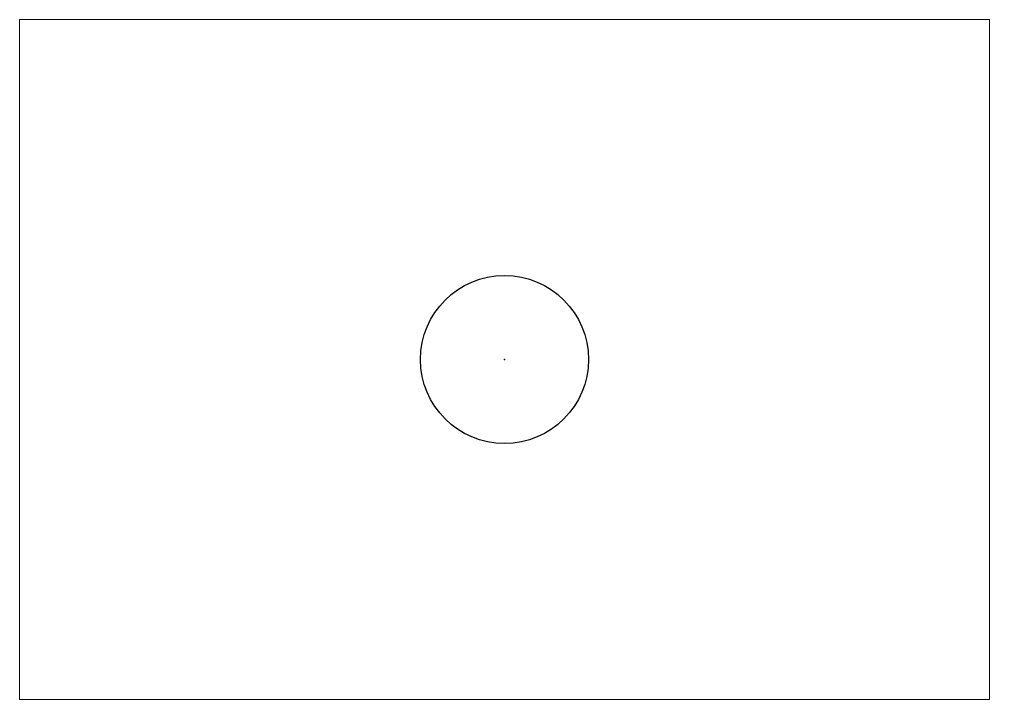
# Paper-space layout 'Layout1' of a CAD drawing. Header units: millimetres. Extents: x 29 to 262, y 20 to 183.
# The model-space entities are those that its viewports show. They can reach past a viewport. Long polylines and large blocks are cut down to what shows.
import ezdxf

# ---------------------------------------------------------------- set-up
doc = ezdxf.new("R2010")
doc.units = ezdxf.units.MM
doc.header["$PDMODE"] = 32
doc.header["$PDSIZE"] = 0.5

msp = doc.modelspace()

# ---------------------------------------------------------------- linework, layer by layer
at = {"color": 1}
msp.add_point((0, 0), dxfattribs=at)

psp = doc.layouts.get("Layout1")

# ---------------------------------------------------------------- viewports
at = {"layer": '0'}
psp.add_viewport(center=(145.33, 101.83), size=(232.53, 162.9325), view_center_point=(0, 0), view_height=2.023166, dxfattribs=at)

doc.saveas('drawing.dxf')
